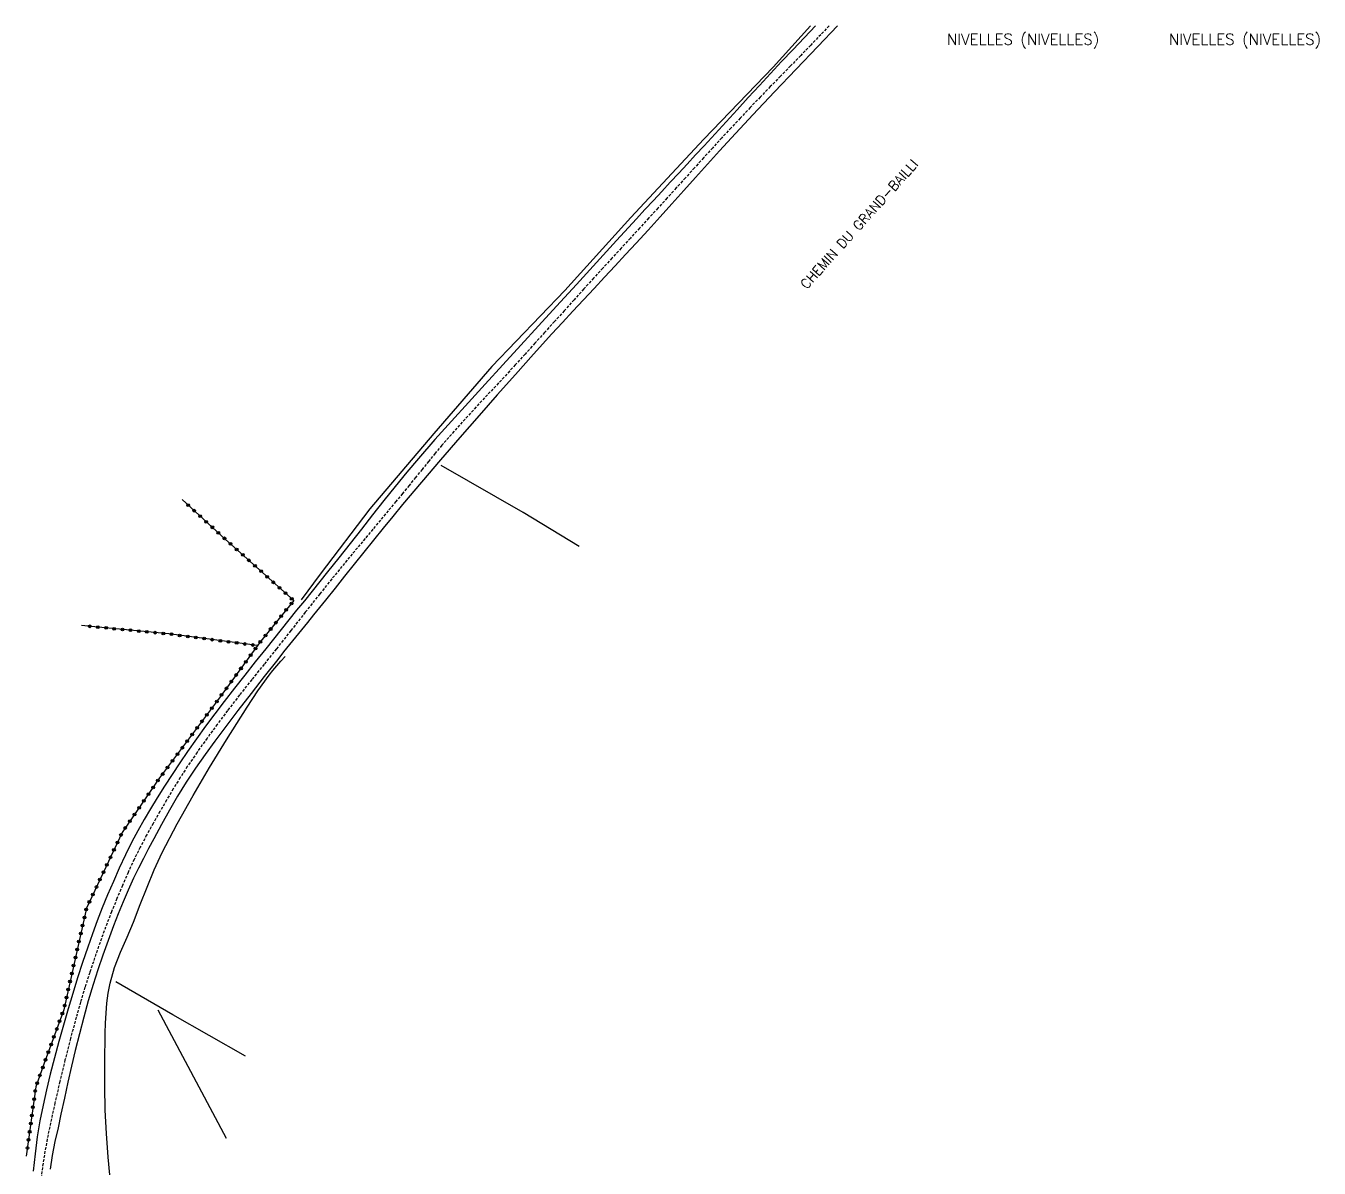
# Model space of a CAD drawing. Header units: millimetres. Extents: x 145000 to 146000, y 142999 to 144002.
# Drawn here: x 145295.4 to 145531.4, y 143791.5 to 144000 of the extents above; entities that cross this region are included whole.
import ezdxf
from ezdxf.enums import TextEntityAlignment as Align

# ---------------------------------------------------------------- set-up
doc = ezdxf.new("R2010")
doc.units = ezdxf.units.MM
doc.linetypes.add('DASHED', pattern=[0.75, 0.5, -0.25])
doc.layers.get('0').update_dxf_attribs({"linetype": 'CONTINUOUS'})
for name, color, linetype in [('W0001', 6, 'DASHED'), ('W0008', 7, 'CONTINUOUS'), ('W0211', 2, 'CONTINUOUS'), ('W0322', 7, 'CONTINUOUS'), ('W0323', 7, 'CONTINUOUS'), ('W0330', 7, 'CONTINUOUS'), ('W0980', 7, 'CONTINUOUS'), ('W0989', 7, 'CONTINUOUS')]:
    doc.layers.add(name, color=color, linetype=linetype)
doc.styles.get("Standard").update_dxf_attribs({"font": 'romans.shx', "width": 0.85})

# ---------------------------------------------------------------- blocks, each defined once
blk = doc.blocks.new('t323o')
at = {"color": 0, "linetype": 'Continuous'}
for radius in [0.25, 0.15]:
    blk.add_circle((0, 0), radius, dxfattribs=at)
blk = doc.blocks.new('t322o')
at = {"color": 0, "linetype": 'Continuous'}
for radius in [0.25, 0.15]:
    blk.add_circle((0, 0), radius, dxfattribs=at)

msp = doc.modelspace()

# ---------------------------------------------------------------- linework, layer by layer
at = {"layer": 'W0001'}
msp.add_lwpolyline([(145441.97, 144000), (145440.45, 143998.39), (145438.62, 143996.49), (145436.78, 143994.59), (145434.93, 143992.69), (145433.09, 143990.8), (145431.24, 143988.91), (145429.4, 143987.01), (145427.57, 143985.1), (145425.75, 143983.18), (145424.07, 143981.37), (145422.39, 143979.56), (145420.72, 143977.73), (145419.05, 143975.9), (145417.39, 143974.07), (145415.73, 143972.24), (145414.07, 143970.41), (145412.4, 143968.58), (145410.73, 143966.75), (145409.05, 143964.93), (145407.37, 143963.1), (145405.69, 143961.27), (145404.02, 143959.44), (145402.34, 143957.61), (145400.67, 143955.78), (145398.99, 143953.95), (145397.2, 143951.97), (145395.41, 143949.99), (145393.63, 143948.01), (145391.84, 143946.03), (145390.05, 143944.04), (145388.27, 143942.06), (145386.48, 143940.08), (145384.68, 143938.11), (145383.17, 143936.45), (145381.64, 143934.81), (145380.11, 143933.17), (145378.57, 143931.53), (145377.04, 143929.88), (145375.52, 143928.23), (145374.02, 143926.56), (145372.54, 143924.88), (145371.3, 143923.44), (145370.08, 143921.99), (145368.88, 143920.52), (145367.68, 143919.05), (145366.49, 143917.58), (145365.3, 143916.11), (145364.11, 143914.63), (145362.91, 143913.17), (145361.5, 143911.48), (145360.09, 143909.79), (145358.68, 143908.1), (145357.27, 143906.41), (145355.86, 143904.72), (145354.46, 143903.03), (145353.06, 143901.34), (145351.67, 143899.63), (145349, 143896.31), (145346.35, 143892.96), (145343.72, 143889.61), (145341.08, 143886.27), (145338.84, 143883.47), (145336.59, 143880.67), (145334.36, 143877.87), (145332.18, 143875.02), (145330.29, 143872.5), (145328.43, 143869.96), (145326.6, 143867.39), (145324.83, 143864.79), (145323.53, 143862.77), (145322.26, 143860.73), (145321.03, 143858.67), (145319.83, 143856.59), (145318.6, 143854.43), (145317.4, 143852.26), (145316.23, 143850.06), (145315.12, 143847.84), (145314.02, 143845.48), (145312.98, 143843.1), (145311.98, 143840.7), (145311, 143838.29), (145310.19, 143836.2), (145309.4, 143834.11), (145308.64, 143832), (145307.91, 143829.89), (145307.02, 143827.2), (145306.15, 143824.5), (145305.33, 143821.79), (145304.55, 143819.06), (145303.5, 143815.17), (145302.5, 143811.26), (145301.56, 143807.34), (145300.67, 143803.4), (145300.03, 143800.48), (145299.41, 143797.55), (145298.85, 143794.6), (145298.38, 143791.64), (145298.14, 143789.7)], dxfattribs=at)
at = {"layer": 'W0008'}
for points in [[(145439.51, 144000), (145438.51, 143998.96), (145435.35, 143995.64), (145433.3, 143993.47), (145431.27, 143991.29), (145429.24, 143989.1), (145427.22, 143986.9), (145425.2, 143984.7), (145423.18, 143982.5), (145421.17, 143980.31), (145419.14, 143978.11), (145417.6, 143976.45), (145416.06, 143974.78), (145414.52, 143973.12), (145412.98, 143971.45), (145411.44, 143969.79), (145409.9, 143968.12), (145408.36, 143966.46), (145406.83, 143964.79), (145403.16, 143960.8), (145399.5, 143956.81), (145395.85, 143952.82), (145392.19, 143948.82), (145388.94, 143945.27), (145385.69, 143941.71), (145382.43, 143938.15), (145379.19, 143934.58), (145376.12, 143931.22), (145373.05, 143927.87), (145370, 143924.49), (145367.01, 143921.05), (145364.88, 143918.51), (145362.78, 143915.94), (145360.7, 143913.35), (145358.64, 143910.74), (145356.6, 143908.13), (145354.55, 143905.52), (145352.49, 143902.92), (145350.42, 143900.32), (145349.02, 143898.57), (145347.6, 143896.82), (145346.19, 143895.07), (145344.78, 143893.32), (145343.36, 143891.57), (145341.95, 143889.81), (145340.55, 143888.06), (145339.14, 143886.3), (145337.23, 143883.9), (145335.32, 143881.5), (145333.43, 143879.09), (145331.56, 143876.66), (145329.86, 143874.4), (145328.17, 143872.14), (145326.51, 143869.85), (145324.88, 143867.54), (145323.45, 143865.46), (145322.04, 143863.36), (145320.67, 143861.24), (145319.32, 143859.09), (145318.13, 143857.11), (145316.95, 143855.11), (145315.82, 143853.09), (145314.73, 143851.05), (145313.54, 143848.67), (145312.41, 143846.26), (145311.33, 143843.83), (145310.28, 143841.38), (145309.31, 143839.02), (145308.39, 143836.64), (145307.51, 143834.24), (145306.66, 143831.83), (145305.71, 143829.04), (145304.81, 143826.22), (145303.94, 143823.4), (145303.09, 143820.57), (145302.22, 143817.6), (145301.37, 143814.62), (145300.56, 143811.64), (145299.8, 143808.64), (145299.13, 143805.8), (145298.5, 143802.96), (145297.93, 143800.1), (145297.45, 143797.23), (145297.03, 143794.08), (145296.7, 143790.92)], [(145443.52, 144000), (145439.92, 143996.25), (145435.95, 143992.1), (145432, 143987.93), (145428.07, 143983.75), (145424.17, 143979.55), (145421.97, 143977.16), (145419.79, 143974.76), (145417.61, 143972.35), (145415.45, 143969.94), (145413.28, 143967.53), (145411.11, 143965.12), (145408.93, 143962.71), (145406.74, 143960.32), (145404.83, 143958.24), (145402.91, 143956.17), (145400.99, 143954.11), (145399.06, 143952.05), (145397.14, 143949.99), (145395.21, 143947.92), (145393.3, 143945.85), (145391.39, 143943.77), (145388.04, 143940.07), (145384.71, 143936.36), (145381.39, 143932.63), (145378.09, 143928.88), (145374.56, 143924.85), (145371.05, 143920.8), (145367.55, 143916.73), (145364.1, 143912.62), (145362.32, 143910.46), (145360.55, 143908.29), (145358.79, 143906.11), (145357.04, 143903.92), (145355.29, 143901.73), (145353.54, 143899.54), (145351.8, 143897.35), (145350.04, 143895.17), (145348.95, 143893.82), (145347.86, 143892.47), (145346.76, 143891.12), (145345.67, 143889.77), (145344.58, 143888.42), (145343.49, 143887.07), (145342.4, 143885.71), (145341.32, 143884.35), (145338.88, 143881.25), (145336.46, 143878.13), (145334.05, 143875), (145331.68, 143871.84), (145329.87, 143869.41), (145328.07, 143866.97), (145326.31, 143864.5), (145324.63, 143861.97), (145323.06, 143859.42), (145321.57, 143856.83), (145320.13, 143854.21), (145318.71, 143851.59), (145317.76, 143849.81), (145316.82, 143848.02), (145315.91, 143846.22), (145315.03, 143844.4), (145314.06, 143842.25), (145313.12, 143840.08), (145312.22, 143837.89), (145311.36, 143835.7), (145310.36, 143833.05), (145309.4, 143830.39), (145308.49, 143827.72), (145307.63, 143825.03), (145306.74, 143822.04), (145305.91, 143819.03), (145305.13, 143816.01), (145304.38, 143812.98), (145303.69, 143810.08), (145303.03, 143807.16), (145302.39, 143804.25), (145301.77, 143801.33), (145301.23, 143798.83), (145300.67, 143796.33), (145300.17, 143793.82), (145299.8, 143791.29)]]:
    msp.add_lwpolyline(points, dxfattribs=at)
at = {"layer": 'W0211'}
msp.add_lwpolyline([(145310.67, 143790.26), (145310.36, 143793.51), (145310.06, 143797.79), (145309.86, 143802.08), (145309.76, 143806.37), (145309.78, 143810.66), (145309.8, 143812.49), (145309.81, 143814.31), (145309.84, 143816.14), (145309.9, 143817.96), (145310, 143819.79), (145310.16, 143821.62), (145310.4, 143823.44), (145310.74, 143825.25), (145311.55, 143828.14), (145312.64, 143830.94), (145313.83, 143833.68), (145314.98, 143836.42), (145316.23, 143839.61), (145317.49, 143842.8), (145318.8, 143845.97), (145320.24, 143849.08), (145322.96, 143854.35), (145325.87, 143859.51), (145328.9, 143864.61), (145331.98, 143869.66), (145333.84, 143872.66), (145335.73, 143875.65), (145337.69, 143878.59), (145339.76, 143881.45), (145340.45, 143882.34), (145341.17, 143883.2), (145341.91, 143884.05), (145342.68, 143884.86)], dxfattribs=at)
at = {"layer": 'W0322'}
msp.add_lwpolyline([(145344.26, 143895.08), (145338.21, 143887.65), (145330.34, 143876.83), (145319.78, 143862.71), (145312.95, 143852.79), (145306.42, 143838.97), (145302.27, 143820.39), (145298.66, 143810.46), (145297.16, 143806.32), (145295.44, 143793.69)], dxfattribs=at)
at = {"layer": 'W0323'}
for points in [[(145344.26, 143895.08), (145331.75, 143906.31), (145323.86, 143913.54)], [(145337.64, 143886.87), (145321.43, 143889), (145307.25, 143890.36), (145305.52, 143890.57)]]:
    msp.add_lwpolyline(points, dxfattribs=at)
at = {"layer": 'W0330'}
for points in [[(145438.6, 144000), (145431.77, 143992.46), (145419.11, 143979.31), (145405.75, 143964.99), (145393.73, 143951.67), (145380.41, 143937.83), (145369.81, 143925.59), (145358.17, 143911.84), (145349.08, 143899.89), (145345.59, 143895.2)], [(145396.36, 143904.97), (145386.13, 143911.15), (145371.16, 143919.76)], [(145335.43, 143811.91), (145322.2, 143819.49), (145311.77, 143825.5)], [(145332, 143796.91), (145319.52, 143820.34)]]:
    msp.add_lwpolyline(points, dxfattribs=at)

# ---------------------------------------------------------------- block references
at = {"layer": 'W0322'}
for p, rotation in [((145342.88, 143893.39), 230.8615094387786), ((145343.83, 143894.55), 230.8615094387786), ((145340.99, 143891.06), 230.8615094387786), ((145341.94, 143892.23), 230.8615094387786), ((145339.1, 143888.74), 230.8615094387786), ((145340.04, 143889.9), 230.8615094387786), ((145337.27, 143886.36), 233.9449108281548), ((145338.15, 143887.57), 233.9449108281548), ((145335.5, 143883.93), 233.9449108281548), ((145336.39, 143885.14), 233.9449108281548), ((145333.74, 143881.51), 233.9449108281548), ((145334.62, 143882.72), 233.9449108281548), ((145331.97, 143879.08), 233.9449108281548), ((145332.86, 143880.29), 233.9449108281548), ((145330.21, 143876.66), 233.2249692843432), ((145331.09, 143877.87), 233.9449108281548), ((145328.41, 143874.25), 233.2249692843432), ((145329.31, 143875.46), 233.2249692843432), ((145326.61, 143871.85), 233.2249692843432), ((145327.51, 143873.05), 233.2249692843432), ((145324.82, 143869.45), 233.2249692843432), ((145325.72, 143870.65), 233.2249692843432), ((145323.02, 143867.05), 233.2249692843432), ((145323.92, 143868.25), 233.2249692843432), ((145321.23, 143864.64), 233.2249692843432), ((145322.12, 143865.84), 233.2249692843432), ((145319.45, 143862.23), 235.4459176734223), ((145320.33, 143863.44), 233.2249692843432), ((145317.75, 143859.76), 235.4459176734223), ((145318.6, 143860.99), 235.4459176734223), ((145316.04, 143857.28), 235.4459176734223), ((145316.9, 143858.52), 235.4459176734223), ((145314.34, 143854.81), 235.4459176734223), ((145315.19, 143856.05), 235.4459176734223), ((145313.49, 143853.58), 235.4459176734223), ((145312.08, 143850.94), 244.7094690190597), ((145312.72, 143852.3), 244.7094690190597), ((145310.79, 143848.23), 244.7094690190597), ((145311.44, 143849.59), 244.7094690190597), ((145309.51, 143845.52), 244.7094690190597), ((145310.15, 143846.87), 244.7094690190597), ((145308.87, 143844.16), 244.7094690190597), ((145307.59, 143841.45), 244.7094690190597), ((145308.23, 143842.81), 244.7094690190597), ((145306.36, 143838.72), 257.4023275967122), ((145306.95, 143840.09), 244.7094690190597), ((145306.04, 143837.26), 257.4023275967122), ((145305.38, 143834.33), 257.4023275967122), ((145305.71, 143835.79), 257.4023275967122), ((145304.73, 143831.4), 257.4023275967122), ((145305.05, 143832.86), 257.4023275967122), ((145304.4, 143829.94), 257.4023275967122), ((145303.74, 143827.01), 257.4023275967122), ((145304.07, 143828.47), 257.4023275967122), ((145303.42, 143825.54), 257.4023275967122), ((145302.76, 143822.62), 257.4023275967122), ((145303.09, 143824.08), 257.4023275967122), ((145302.02, 143819.71), 250.0331132863645), ((145302.44, 143821.15), 257.4023275967122), ((145301.51, 143818.3), 250.0331132863645), ((145300.48, 143815.48), 250.0331132863645), ((145301, 143816.89), 250.0331132863645), ((145299.46, 143812.67), 250.0331132863645), ((145299.97, 143814.08), 250.0331132863645), ((145298.95, 143811.26), 250.0331132863645), ((145297.93, 143808.43), 250.0913974098021), ((145298.44, 143809.85), 250.0913974098021), ((145297.06, 143805.58), 262.2467754090601), ((145297.41, 143807.02), 250.0913974098021), ((145296.86, 143804.09), 262.2467754090601), ((145296.45, 143801.12), 262.2467754090601), ((145296.65, 143802.6), 262.2467754090601), ((145296.25, 143799.63), 262.2467754090601), ((145295.84, 143796.66), 262.2467754090601), ((145296.05, 143798.14), 262.2467754090601), ((145295.64, 143795.17), 262.2467754090601)]:
    msp.add_blockref('t322o', p, dxfattribs=dict(at, rotation=rotation))
at = {"layer": 'W0323'}
for p, rotation in [((145324.96, 143912.53), 137.5068769636922), ((145326.07, 143911.51), 137.5068769636922), ((145327.18, 143910.5), 137.5068769636922), ((145328.28, 143909.49), 137.5068769636922), ((145329.39, 143908.47), 137.5068769636922), ((145330.49, 143907.46), 137.5068769636922), ((145331.6, 143906.45), 137.5068769636922), ((145332.72, 143905.44), 138.0978948545476), ((145333.83, 143904.44), 138.0978948545476), ((145334.95, 143903.44), 138.0978948545476), ((145336.07, 143902.44), 138.0978948545476), ((145337.18, 143901.44), 138.0978948545476), ((145338.3, 143900.44), 138.0978948545476), ((145339.41, 143899.43), 138.0978948545476), ((145340.53, 143898.43), 138.0978948545476), ((145341.65, 143897.43), 138.0978948545476), ((145342.76, 143896.43), 138.0978948545476), ((145343.88, 143895.43), 138.0978948545476), ((145307.01, 143890.39), 173.1185181561927), ((145308.5, 143890.24), 174.5230699193558), ((145310, 143890.1), 174.5230699193558), ((145311.49, 143889.96), 174.5230699193558), ((145312.98, 143889.81), 174.5230699193558), ((145314.48, 143889.67), 174.5230699193558), ((145315.97, 143889.53), 174.5230699193558), ((145317.46, 143889.38), 174.5230699193558), ((145318.96, 143889.24), 174.5230699193558), ((145320.45, 143889.1), 174.5230699193558), ((145321.94, 143888.94), 172.5003022217848), ((145323.43, 143888.74), 172.5003022217848), ((145324.91, 143888.54), 172.5003022217848), ((145326.4, 143888.35), 172.5003022217848), ((145327.89, 143888.15), 172.5003022217848), ((145329.38, 143887.96), 172.5003022217848), ((145330.86, 143887.76), 172.5003022217848), ((145332.35, 143887.56), 172.5003022217848), ((145333.84, 143887.37), 172.5003022217848), ((145335.32, 143887.17), 172.5003022217848), ((145336.81, 143886.98), 172.5003022217848)]:
    msp.add_blockref('t323o', p, dxfattribs=dict(at, rotation=rotation))

# ---------------------------------------------------------------- texts
at = {"layer": 'W0980'}
for p in [(145477.39, 143997.41), (145517.87, 143997.41)]:
    msp.add_text('NIVELLES (NIVELLES)', height=2, dxfattribs=at).set_placement(p, align=Align.MIDDLE)
at = {"layer": 'W0989'}
msp.add_text('CHEMIN DU GRAND-BAILLI   ', height=1.75, rotation=48.15, dxfattribs=at).set_placement((145437.87, 143951.8))

doc.saveas('drawing.dxf')
